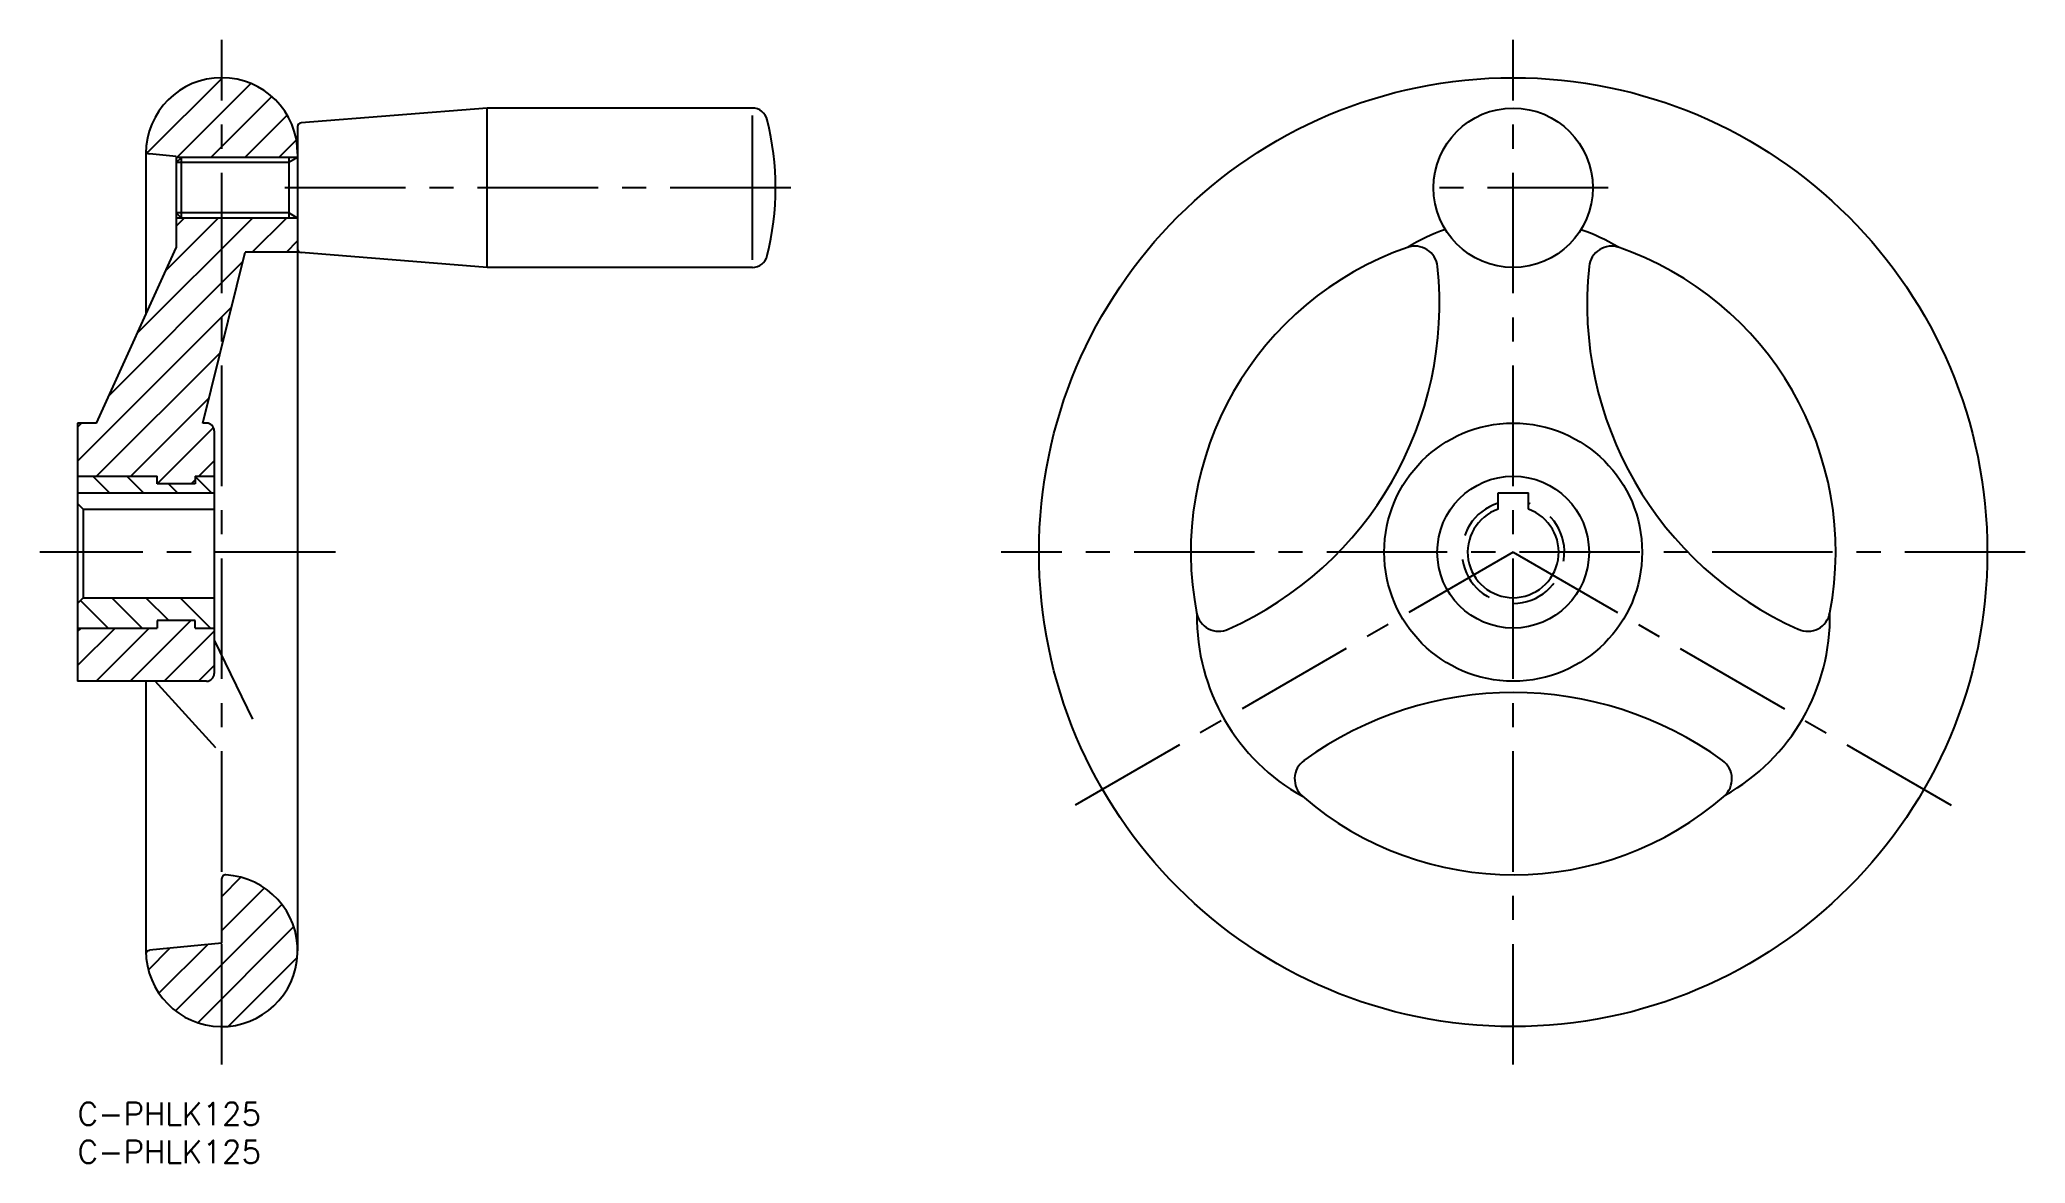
# Model space of a CAD drawing. Extents: x -5 to 257, y -8 to 140.
import ezdxf

# ---------------------------------------------------------------- set-up
doc = ezdxf.new("R2010")
doc.units = 0
doc.header["$LTSCALE"] = 0.5
doc.linetypes.add('CENTER', pattern=[50.8, 31.75, -6.35, 6.35, -6.35])
doc.linetypes.add('DASHED', pattern=[19.05, 12.7, -6.35])
for name, color, linetype in [('MSM_CENTER', 1, 'CENTER'), ('MSM_CONTINUOUS', 7, 'CONTINUOUS'), ('MSM_DASHED', 4, 'DASHED'), ('MSM_NARROW', 5, 'CONTINUOUS'), ('MSM_PART_NUMBER', 7, 'CONTINUOUS')]:
    doc.layers.add(name, color=color, linetype=linetype)
doc.styles.get("Standard").update_dxf_attribs({"font": 'txt.shx', "height": 3, "bigfont": 'bigfont.shx'})

# ---------------------------------------------------------------- blocks, each defined once
blk = doc.blocks.new('*U1')
at = {"layer": 'MSM_PART_NUMBER'}
blk.add_text('C-PHLK125', height=3, dxfattribs=at).set_placement((0, -3))
blk = doc.blocks.new('*U2')
at = {"layer": 'MSM_PART_NUMBER'}
blk.add_text('C-PHLK125', height=3, dxfattribs=at).set_placement((0, -8))

msp = doc.modelspace()

# ---------------------------------------------------------------- linework, layer by layer
at = {"layer": 'MSM_CENTER'}
for p, q in [((19, 5), (19, 140)), ((189.23, 5), (189.23, 140)), ((94, 120.5), (27, 120.5)), ((201.73, 120.5), (176.73, 120.5)), ((34, 72.5), (-5, 72.5)), ((256.73, 72.5), (121.73, 72.5)), ((189.23, 72.5), (130.78, 38.75)), ((189.23, 72.5), (247.69, 38.75))]:
    msp.add_line(p, q, dxfattribs=at)
at = {"layer": 'MSM_CONTINUOUS'}
for p, q in [((54, 131), (29.46, 129.04)), ((54, 110), (54, 131)), ((88.94, 131), (54, 131)), ((29, 128.54), (29, 20)), ((88.94, 111), (88.94, 130)), ((9, 125), (9, 103.8)), ((13, 124.6), (9.46, 124.95)), ((13, 124.6), (13, 112.59)), ((13, 123.82), (13.68, 124.5)), ((13.68, 116.5), (13.68, 124.5)), ((29, 124.5), (13.68, 124.5)), ((27.83, 124.5), (27.83, 116.5)), ((13, 117.18), (13.68, 116.5)), ((29, 116.5), (13.68, 116.5)), ((2.5, 89.5), (13, 112.59)), ((16.5, 89.5), (22.1, 112)), ((29, 112), (22.1, 112)), ((54, 110), (29.46, 111.96)), ((88.94, 110), (54, 110)), ((0, 89.5), (0, 55.5)), ((2.5, 89.5), (0, 89.5)), ((17, 89.5), (16.5, 89.5)), ((18, 88.5), (18, 56.5)), ((0, 82.5), (10.5, 82.5)), ((10.5, 81.5), (10.5, 82.5)), ((15.5, 81.5), (10.5, 81.5)), ((15.5, 82.5), (18, 82.5)), ((15.5, 82.5), (15.5, 81.5)), ((0, 80.3), (18, 80.3)), ((0.75, 78.16), (0, 78.91)), ((187.23, 80.3), (191.23, 80.3)), ((187.23, 78.16), (187.23, 80.3)), ((191.23, 78.16), (191.23, 80.3)), ((0.75, 78.16), (18, 78.16)), ((0.75, 78.16), (0.75, 66.5)), ((0.75, 66.5), (0, 65.75)), ((0.75, 66.5), (18, 66.5)), ((15.5, 63.5), (10.5, 63.5)), ((10.5, 63.5), (10.5, 62.5)), ((15.5, 62.5), (15.5, 63.5)), ((0, 62.5), (10.5, 62.5)), ((15.5, 62.5), (18, 62.5)), ((18, 60.91), (23.06, 50.5)), ((17, 55.5), (0, 55.5)), ((9, 55.5), (9, 20)), ((18.22, 46.71), (10.23, 55.5)), ((19, 21), (19, 29.49)), ((19, 21), (9.46, 20.05))]:
    msp.add_line(p, q, dxfattribs=at)
for centre, radius in [((189.23, 72.5), 62.5), ((189.23, 120.5), 10.5), ((189.23, 72.5), 17), ((189.23, 72.5), 10)]:
    msp.add_circle(centre, radius, dxfattribs=at)
for centre, radius, start, end in [((19, 125), 10, 0, 180), ((88.94, 129), 2, 12.7637, 90), ((29.5, 128.54), 0.5, 94.5739, 180), ((55.49, 120.5), 36.51, 345.8227, 14.1773), ((9.51, 125.45), 0.5, 177.2764, 264.2894), ((189.24, 72.5), 42.5, 109.1714, 191.1315), ((189.2, 89.49), 27.02, 109.244, 120.992), ((176.27, 109.81), 3, 5.9893, 109.1714), ((189.2, 89.49), 27.02, 59.2492, 70.621), ((202.21, 109.81), 3, 70.8286, 174.0107), ((189.24, 72.5), 42.5, 349.1714, 71.1315), ((29.5, 112.46), 0.5, 180, 265.4261), ((88.94, 112), 2, 270, 347.2363), ((132.56, 105.23), 46.95, 294.0107, 5.9893), ((245.92, 105.23), 46.95, 174.0107, 245.9893), ((17, 88.5), 1, 0, 90), ((189.23, 72.5), 6, 109.4712, 70.5288), ((150.45, 65.08), 3, 190.8286, 294.0107), ((174.56, 63.97), 27.02, 179.2492, 240.992), ((203.97, 64.05), 27.02, 299.2492, 0.992), ((228.04, 65.08), 3, 245.9893, 349.1714), ((17, 56.5), 1, 270, 0), ((189.24, 7.06), 46.95, 54.0107, 125.9893), ((163.42, 42.62), 3, 125.9893, 229.1714), ((215.07, 42.62), 3, 310.8286, 54.0107), ((189.24, 72.5), 42.5, 229.1714, 311.1315), ((19, 20), 10, 180, 86.983), ((19.5, 29.49), 0.5, 86.983, 180), ((9.51, 19.55), 0.5, 95.7106, 182.7236)]:
    msp.add_arc(centre, radius, start, end, dxfattribs=at)
at = {"layer": 'MSM_DASHED'}
msp.add_arc((189.23, 72.5), 6.75, 107.2353, 72.7647, dxfattribs=at)
at = {"layer": 'MSM_NARROW'}
for p, q in [((9.17, 125.09), (19.08, 135)), ((13.07, 124.5), (22.81, 134.25)), ((17.56, 124.5), (25.58, 132.53)), ((22.05, 124.5), (27.62, 130.07)), ((26.54, 124.5), (28.84, 126.8)), ((13.68, 124.5), (13, 124.5)), ((27.83, 123.82), (13, 123.82)), ((29, 124.5), (27.83, 123.82)), ((7.9, 101.37), (23.03, 116.5)), ((11.64, 109.61), (18.54, 116.5)), ((27.83, 117.18), (13, 117.18)), ((13, 115.45), (14.05, 116.5)), ((13.68, 116.5), (13, 116.5)), ((23.02, 112), (27.52, 116.5)), ((29, 116.5), (27.83, 117.18)), ((27.51, 112), (29, 113.49)), ((4.15, 93.14), (21.79, 110.78)), ((0, 84.49), (20.31, 104.8)), ((2.5, 82.5), (18.82, 98.82)), ((6.99, 82.5), (17.33, 92.85)), ((0, 88.98), (0.52, 89.5)), ((10.5, 81.52), (17.9, 88.93)), ((15.97, 82.5), (18, 84.53)), ((4.19, 80.3), (1.99, 82.5)), ((8.68, 80.3), (6.48, 82.5)), ((13.17, 80.3), (11.97, 81.5)), ((14.97, 81.5), (15.5, 82.03)), ((17.66, 80.3), (15.5, 82.46)), ((4.03, 62.5), (0.39, 66.14)), ((8.52, 62.5), (4.52, 66.5)), ((12.01, 63.5), (9.01, 66.5)), ((17.5, 62.5), (13.5, 66.5)), ((18, 66.49), (17.99, 66.5)), ((6.93, 55.5), (14.93, 63.5)), ((0, 62.04), (0.46, 62.5)), ((0, 57.55), (4.95, 62.5)), ((2.44, 55.5), (9.44, 62.5)), ((11.42, 55.5), (18, 62.08)), ((15.91, 55.5), (18, 57.59)), ((19, 27.16), (21.52, 29.68)), ((19, 22.67), (24.61, 28.28)), ((12.9, 12.08), (26.92, 26.1)), ((15.83, 10.52), (28.48, 23.17)), ((9.32, 17.48), (12.15, 20.32)), ((10.72, 14.39), (17.14, 20.81)), ((19.83, 10.03), (28.97, 19.17))]:
    msp.add_line(p, q, dxfattribs=at)

# ---------------------------------------------------------------- block references
at = {"layer": 'MSM_CONTINUOUS'}
for name in ['*U1', '*U2']:
    msp.add_blockref(name, (0, 0), dxfattribs=at)

doc.saveas('drawing.dxf')
